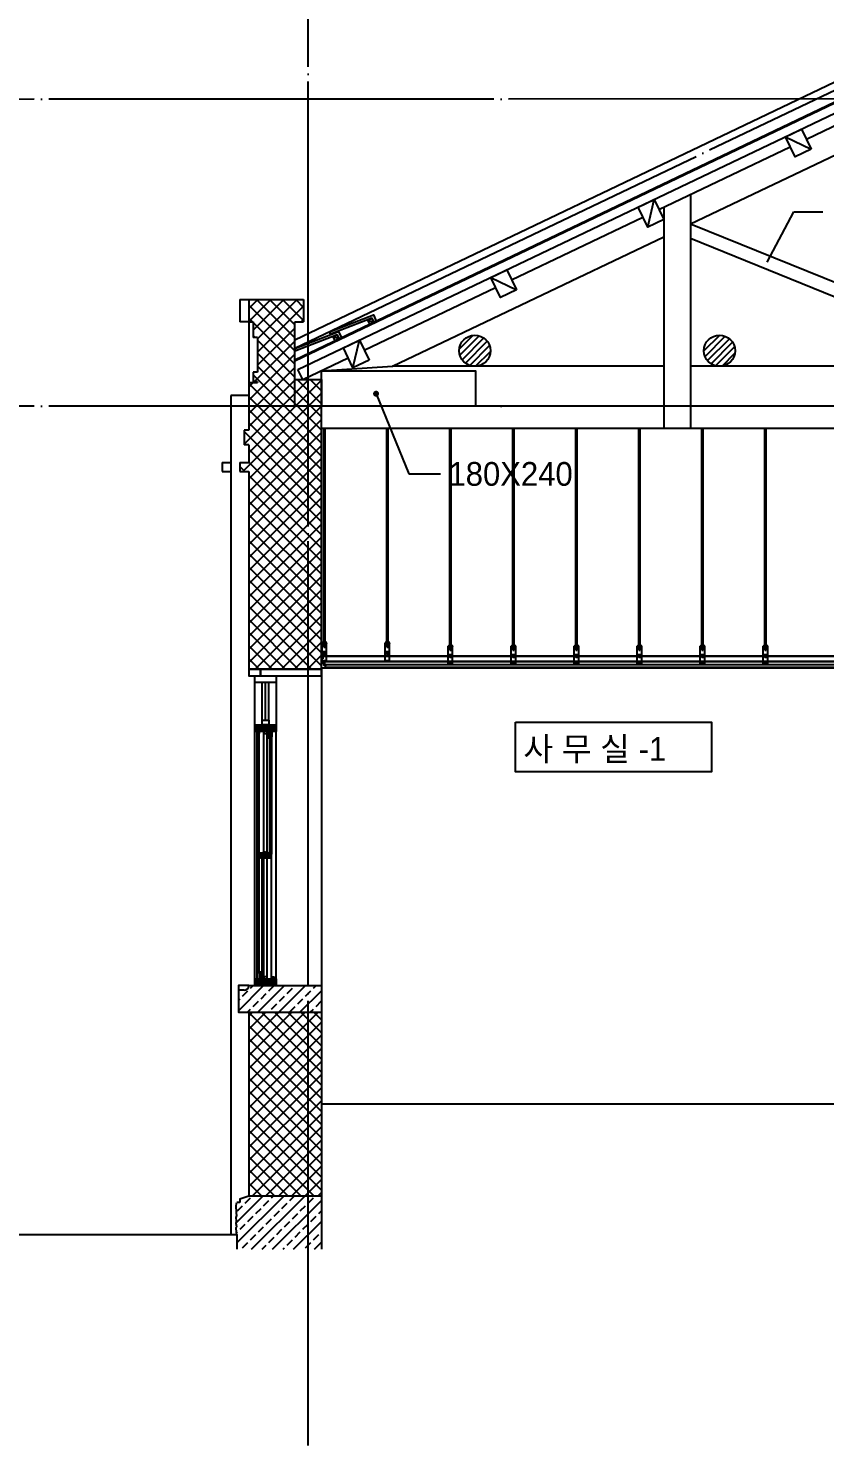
# Model space of a CAD drawing. Extents: x 257532 to 291172, y -129942 to -106182.
# Drawn here: x 268897 to 274267, y -123682 to -114122 of the extents above; entities that cross this region are included whole.
import ezdxf

# ---------------------------------------------------------------- set-up
doc = ezdxf.new("R2010")
doc.units = 0
doc.header["$LTSCALE"] = 50
doc.header["$MEASUREMENT"] = 0
doc.linetypes.add('CEN', pattern=[62, 60, -1, 0, -1])
doc.layers.get('0').update_dxf_attribs({"linetype": 'CONTINUOUS'})
for name, color, linetype in [('4', 4, 'CONTINUOUS'), ('9', 9, 'CONTINUOUS'), ('CEN', 1, 'CEN'), ('COL', 2, 'CONTINUOUS'), ('DIM', 7, 'CONTINUOUS'), ('ele-3', 6, 'CONTINUOUS'), ('FIN', 5, 'CONTINUOUS'), ('h', 5, 'CONTINUOUS'), ('ha', 30, 'CONTINUOUS'), ('sec-2', 2, 'CONTINUOUS'), ('SHT1', 6, 'CONTINUOUS'), ('W-1', 3, 'CONTINUOUS'), ('W-2', 2, 'CONTINUOUS'), ('WAL', 3, 'CONTINUOUS'), ('WID', 4, 'CONTINUOUS')]:
    doc.layers.add(name, color=color, linetype=linetype)
doc.styles.add('현창', font='HYWULM_0.TTF')
pattern_1 = [(45, (61091.72, 912133.2), (-44.194174, 44.194174), []), (135, (61091.72, 912133.2), (-44.194174, -44.194174), [])]
pattern_2 = [(45, (61091.72, 912133.2), (-70.710678, 70.710678), []), (45, (61162.43, 912133.2), (-70.710678, 70.710678), [50, -25])]

msp = doc.modelspace()

# ---------------------------------------------------------------- hatches: boundary and pattern name
at = {"layer": '9'}
h = msp.add_hatch(dxfattribs=at)
h.set_pattern_fill('ANSI31', color=256, scale=2.104063, angle=90, style=0)
h.set_pattern_definition([(45, (365232.149, -124550.263), (4.7237562, -4.7237562), [])])
h.paths.add_polyline_path([(270439.4779, -118863.77484), (270423.4779, -118863.77484), (270423.4779, -118818.76964), (270568.4779, -118818.76964), (270568.4779, -118863.77484), (270454.4779, -118863.77484), (270454.4779, -118878.77484), (270439.4779, -118878.77484)])
h = msp.add_hatch(dxfattribs=at)
h.set_pattern_fill('ANSI31', color=256, scale=2.104063, style=0)
h.set_pattern_definition([(135, (365232.149, -124550.263), (4.7237562, 4.7237562), [])])
h.paths.add_polyline_path([(270523.4779, -118899.77484), (270523.4779, -118908.77484), (270508.4779, -118908.77484), (270508.4779, -118863.77484), (270538.4779, -118863.77484), (270538.4779, -118899.77484), (270531.4779, -118899.77484), (270528.4779, -118899.77484)])
h = msp.add_hatch(dxfattribs=at)
h.set_pattern_fill('ANSI31', color=256, scale=2.104063, style=0)
h.set_pattern_definition([(135, (298506.919, -101795.098), (4.7237562, 4.7237562), [])])
h.paths.add_polyline_path([(270471.4779, -119717.50098), (270471.4779, -119711.00844), (270476.4779, -119711.00844), (270477.19929, -119711.00844), (270488.95738, -119711.00844), (270505.40514, -119685.0383), (270460.60726, -119685.0383), (270460.60726, -119713.89402), (270464.21422, -119717.50098)])
h = msp.add_hatch(dxfattribs=at)
h.set_pattern_fill('ANSI31', color=256, scale=2.104063, angle=90, style=0)
h.set_pattern_definition([(45, (298512.762, -101795.098), (4.7237562, -4.7237562), [])])
h.paths.add_polyline_path([(270523.4779, -119691.53083), (270523.4779, -119685.0383), (270507.56932, -119685.0383), (270487.60001, -119717.50098), (270537.49109, -119717.50098), (270537.49109, -119691.53083), (270532.44134, -119691.53083), (270528.4779, -119691.53083)])
h = msp.add_hatch(dxfattribs=at)
h.set_pattern_fill('ANSI31', color=256, scale=2.104063, angle=90, style=0)
h.set_pattern_definition([(45, (366045.689, -125744.5426), (4.7237562, -4.7237562), [])])
h.paths.add_polyline_path([(270552.49282, -120533.76443), (270568.49467, -120533.76443), (270568.49467, -120578.76964), (270423.4779, -120578.76964), (270423.4779, -120533.76443), (270537.49109, -120533.76443), (270537.49109, -120518.7627), (270552.49282, -120518.7627)])
h = msp.add_hatch(dxfattribs=at)
h.set_pattern_fill('ANSI31', color=256, scale=2.104063, style=0)
h.set_pattern_definition([(135, (366045.689, -125744.5426), (4.7237562, 4.7237562), [])])
h.paths.add_polyline_path([(270471.4779, -120497.76443), (270471.4779, -120488.76443), (270454.4779, -120488.76443), (270454.4779, -120533.76443), (270484.4779, -120533.76443), (270484.4779, -120497.76443), (270479.4779, -120497.76443), (270476.4779, -120497.76443)])
at = {"layer": 'h'}
h = msp.add_hatch(dxfattribs=at)
h.set_pattern_fill('ANSI37', color=256, scale=500, style=0)
h.set_pattern_definition(pattern_1)
h.paths.add_polyline_path([(270783.49467, -116671.34774), (270383.49467, -116671.34774), (270383.49467, -116831.34774), (270353.49467, -116831.34774), (270353.49467, -116931.34774), (270383.49467, -116931.34774), (270383.49467, -117051.34774), (270323.49467, -117051.34774), (270323.49467, -117111.34774), (270383.49467, -117111.34774), (270383.49467, -118443.76964), (270463.49467, -118443.76964), (270783.49467, -118443.76964)])
h.paths.add_polyline_path([(270693.49467, -116491.34774), (270693.49467, -116101.34774), (270753.49467, -116101.34774), (270753.49467, -115951.34774), (270383.49467, -115951.34774), (270383.49467, -116101.34774), (270413.49467, -116101.34774), (270413.49467, -116208.36947), (270443.49467, -116208.36947), (270443.49467, -116442.1347), (270413.49467, -116442.1347), (270413.49467, -116506.34774), (270443.49467, -116506.34774), (270443.49467, -116511.34774), (270383.49467, -116511.34774), (270383.49467, -116671.34774), (270693.49467, -116671.34774)])
h.paths.add_polyline_path([(270783.49467, -116491.34774), (270693.49467, -116491.34774), (270693.49467, -116671.34774), (270783.49467, -116671.34774)])
h.paths.add_polyline_path([(270873.49467, -116491.34774), (270783.49467, -116491.34774), (270783.49467, -116671.34774), (270873.49467, -116671.34774)])
h.paths.add_polyline_path([(270873.49467, -116671.34774), (270783.49467, -116671.34774), (270783.49467, -118443.76964), (270873.49467, -118443.76964)])
h = msp.add_hatch(dxfattribs=at)
h.set_pattern_fill('ANSI31', color=256, scale=10, style=0)
h.set_pattern_definition([(45, (320847.05, -210207.9), (-22.45064, 22.45064), [])])
h.paths.add_polyline_path([(272012.86651, -116296.34773, 1), (271802.86651, -116296.34773, 1)])
h = msp.add_hatch(dxfattribs=at)
h.set_pattern_fill('ANSI31', color=256, scale=10, style=0)
h.set_pattern_definition([(45, (320847.05, -210207.9), (-22.45064, 22.45064), [])])
edge = h.paths.add_edge_path()
edge.add_arc((273557.86651, -116296.34773), 105, 0, 360)
h = msp.add_hatch(dxfattribs=at)
h.set_pattern_fill('ANSI33', color=256, scale=400, style=0)
h.set_pattern_definition(pattern_2)
h.paths.add_polyline_path([(270783.49467, -120578.76964), (270383.49467, -120578.76964, -0.4142135624), (270353.49467, -120608.76964), (270313.49467, -120608.76964), (270313.49467, -120758.76964), (270783.49467, -120758.76964)])
h.paths.add_polyline_path([(270873.49467, -120578.76964), (270783.49467, -120578.76964), (270783.49467, -120758.76964), (270873.49467, -120758.76964)])
h = msp.add_hatch(dxfattribs=at)
h.set_pattern_fill('ANSI37', color=256, scale=500, style=0)
h.set_pattern_definition(pattern_1)
h.paths.add_polyline_path([(270783.49467, -120758.76964), (270383.49467, -120758.76964), (270383.49467, -121996.34774), (270783.49467, -121996.34774)])
h.paths.add_polyline_path([(270783.49467, -121996.34774), (270873.49467, -121996.34774), (270873.49467, -120758.76964), (270783.49467, -120758.76964)])
h = msp.add_hatch(dxfattribs=at)
h.set_pattern_fill('ANSI33', color=256, scale=400, style=0)
h.set_pattern_definition(pattern_2)
h.paths.add_polyline_path([(270783.49467, -122356.34774), (270783.49467, -121996.34774), (270383.49467, -121996.34774), (270323.49467, -122016.34774), (270323.49467, -122041.34774), (270303.49467, -122041.34774), (270301.07586, -122049.74503), (270299.12029, -122063.11375), (270297.9001, -122076.5292), (270300.34048, -122092.38387), (270300.00937, -122104.10341), (270300.4999, -122114.20999), (270302.12845, -122129.77477), (270297.86658, -122143.71826), (270301.84967, -122164.78892), (270299.19182, -122182.41006), (270302.54744, -122205.25364), (270299.70688, -122210.93163), (270300.80648, -122244.28086), (270303.49467, -122256.34774), (270303.49467, -122356.34774)])
h.paths.add_polyline_path([(270873.49467, -121996.34774), (270783.49467, -121996.34774), (270783.49467, -122356.34774), (270873.49467, -122356.34774)])

# ---------------------------------------------------------------- linework, layer by layer
for points in [[(270873.49467, -116431.34773), (271913.49467, -116431.34773), (271913.49467, -116671.34773), (270873.49467, -116671.34773)], [(270508.4779, -118863.77484), (270484.4779, -118863.77484), (270484.4779, -118878.77484), (270508.4779, -118878.77484)], [(270528.4779, -118908.77484), (270528.4779, -118899.77484), (270538.4779, -118899.77484)], [(270476.4779, -119711.00844), (270476.4779, -119717.50098), (270488.95738, -119711.00844)], [(270528.4779, -119685.0383), (270528.4779, -119691.53083), (270537.49109, -119691.53083)], [(270476.4779, -120488.76443), (270476.4779, -120497.76443), (270484.4779, -120497.76443)], [(270484.4779, -120533.76443), (270508.4779, -120533.76443), (270508.4779, -120518.76443), (270484.4779, -120518.76443)]]:
    msp.add_lwpolyline(points, close=True)
at = {"layer": '4'}
for p, q in [((270423.4779, -120533.76443), (270423.4779, -118863.77484)), ((270568.49467, -120533.76443), (270568.4779, -118863.77484))]:
    msp.add_line(p, q, dxfattribs=at)
at = {"layer": '9'}
for p, q in [((270439.4779, -120533.76443), (270439.4779, -118878.77484)), ((270454.4779, -120496.86443), (270454.4779, -118878.77484)), ((270484.4779, -119679.88807), (270484.4779, -118863.77484)), ((270508.4779, -119677.07699), (270508.4779, -118863.77484)), ((270538.4779, -119691.53083), (270538.4779, -118863.77484)), ((270484.4779, -120518.76443), (270484.4779, -119717.50098)), ((270508.4779, -120533.76443), (270508.4779, -119717.50098)), ((270537.49109, -120518.76443), (270537.49109, -119717.50098))]:
    msp.add_line(p, q, dxfattribs=at)
for points in [[(270528.4779, -119691.53083), (270528.4779, -118899.77484), (270523.4779, -118899.77484), (270523.4779, -119691.53083)], [(270485.56818, -119682.615), (270497.61773, -119682.615), (270497.61773, -119685.0383), (270483.56466, -119685.0383), (270483.56466, -119682.615), (270494.21838, -119682.615)], [(270511.35309, -119682.615), (270515.66236, -119682.615), (270515.66236, -119685.0383), (270506.75917, -119685.0383), (270506.75917, -119682.615), (270509.01814, -119682.615)], [(270471.4779, -119717.50098), (270471.4779, -120488.76443)], [(270476.4779, -120488.76443), (270476.4779, -119717.50098)]]:
    msp.add_lwpolyline(points, dxfattribs=at)
msp.add_lwpolyline([(270497.61773, -119682.615), (270505.76859, -119682.615, 0.2905983528), (270508.01673, -119680.91124, 0.6696629179), (270506.2688, -119679.02842)], format="xyb", dxfattribs=at)
for centre, radius, start, end in [((270482.00628, -119678.27612), 1.03907, 51.337560147, 178.183465296), ((270486.98914, -119677.62359), 6.0532, 185.875012326, 235.546962259), ((270505.55126, -119678.10671), 1.01127, 121.832545714, 294.295869457), ((270506.95591, -119681.38253), 4.56663, 344.342531905, 115.112110492), ((270506.81738, -119681.39618), 2.51573, 331.021755042, 109.748212776)]:
    msp.add_arc(centre, radius, start, end, dxfattribs=at)
msp.add_spline([(270506.2688, -119679.02842), (270505.89799, -119680.1466), (270504.12908, -119680.69717), (270495.02205, -119679.49269), (270494.05106, -119678.65616), (270492.61129, -119678.68971), (270490.9589, -119680.56442), (270485.72506, -119680.81234), (270482.65541, -119677.46478)], degree=3, dxfattribs=at)
at = {"layer": 'CEN'}
for p, q in [((270783.49467, -123681.60654), (270783.49467, -111799.38988)), ((270693.49467, -116279.22833), (275083.49467, -114181.55132)), ((275136.03831, -114597.75263), (267257.22314, -114601.68027)), ((275136.03929, -116671.34773), (267257.22314, -116671.34773))]:
    msp.add_line(p, q, dxfattribs=at)
at = {"layer": 'COL'}
for points in [[(270439.4779, -118863.77484), (270423.4779, -118863.77484), (270423.4779, -118818.76964), (270568.4779, -118818.76964), (270568.4779, -118863.77484), (270454.4779, -118863.77484), (270454.4779, -118878.77484), (270439.4779, -118878.77484)], [(270523.4779, -118899.77484), (270523.4779, -118908.77484), (270508.4779, -118908.77484), (270508.4779, -118863.77484), (270538.4779, -118863.77484), (270538.4779, -118899.77484), (270531.4779, -118899.77484), (270528.4779, -118899.77484)], [(270523.4779, -119691.53083), (270523.4779, -119685.0383), (270507.56932, -119685.0383), (270487.60001, -119717.50098), (270537.49109, -119717.50098), (270537.49109, -119691.53083), (270532.44134, -119691.53083), (270528.4779, -119691.53083)], [(270552.49282, -120533.76443), (270568.49467, -120533.76443), (270568.49467, -120578.76964), (270423.4779, -120578.76964), (270423.4779, -120533.76443), (270537.49109, -120533.76443), (270537.49109, -120518.7627), (270552.49282, -120518.7627)], [(270471.4779, -120497.76443), (270471.4779, -120488.76443), (270454.4779, -120488.76443), (270454.4779, -120533.76443), (270484.4779, -120533.76443), (270484.4779, -120497.76443), (270479.4779, -120497.76443), (270476.4779, -120497.76443)]]:
    msp.add_lwpolyline(points, close=True, dxfattribs=at)
msp.add_lwpolyline([(270471.4779, -119717.50098), (270471.4779, -119711.00844), (270476.4779, -119711.00844), (270477.19929, -119711.00844), (270488.95738, -119711.00844), (270505.40514, -119685.0383), (270460.60726, -119685.0383), (270460.60726, -119713.89402), (270464.21422, -119717.50098), (270471.4779, -119717.50098)], dxfattribs=at)
at = {"layer": 'DIM'}
for p, q in [((273879.73932, -115699.27711), (274059.38971, -115359.30767)), ((274059.38971, -115359.30767), (274255.63546, -115359.30767)), ((271242.03958, -116586.32845), (271464.04589, -117126.75183)), ((271464.04589, -117126.75183), (271676.33349, -117126.75183))]:
    msp.add_line(p, q, dxfattribs=at)
at = {"layer": 'DIM', "const_width": 19.75}
msp.add_lwpolyline([(271231.91458, -116586.32845, -1), (271252.16458, -116586.32845, -1)], format="xyb", close=True, dxfattribs=at)
at = {"layer": 'ele-3'}
for p, q in [((270323.49467, -115951.34773), (270323.49467, -116101.34773)), ((270323.49467, -115951.34773), (270383.49467, -115951.34773)), ((270383.49467, -116101.34773), (270323.49467, -116101.34773)), ((270383.49467, -116101.34773), (270383.49467, -116511.34773)), ((270383.49467, -116598.90213), (270263.49467, -116598.90213)), ((270263.49467, -116598.90213), (270263.49467, -122256.34774)), ((270203.49467, -117051.34773), (270263.49467, -117051.34773)), ((270203.49467, -117051.34773), (270203.49467, -117111.34773)), ((270203.49467, -117111.34773), (270263.49467, -117111.34773))]:
    msp.add_line(p, q, dxfattribs=at)
for points in [[(270929.05088, -116169.14539), (271224.42499, -116054.06656), (271243.36272, -116096.68108), (271227.12159, -116104.4416), (271214.1874, -116077.37304), (270935.58532, -116185.91742), (270929.05088, -116169.14539)], [(270929.05088, -116169.14539), (271224.42499, -116054.06656), (271243.36272, -116096.68108), (271227.12159, -116104.4416), (271214.1874, -116077.37304), (270935.58532, -116185.91742), (270929.05088, -116169.14539)], [(270694.45672, -116281.24169), (270989.83083, -116166.16287), (271008.76857, -116208.77739), (270992.52743, -116216.5379), (270979.59324, -116189.46934), (270700.99117, -116298.01372), (270694.45672, -116281.24169)]]:
    msp.add_lwpolyline(points, dxfattribs=at)
at = {"layer": 'FIN'}
for p, q in [((270888.99467, -118279.18027), (270888.99467, -116821.34773)), ((270897.99467, -118279.18027), (270897.99467, -116821.34773)), ((271313.99467, -118279.18027), (271313.99467, -116821.34773)), ((271313.99467, -118279.18027), (271313.99467, -116821.34773)), ((271322.99467, -118279.18027), (271322.99467, -116821.34773)), ((271322.99467, -118279.18027), (271322.99467, -116821.34773)), ((271738.99467, -118279.18027), (271738.99467, -116821.34773)), ((271747.99467, -118279.18027), (271747.99467, -116821.34773)), ((272163.99467, -118279.18027), (272163.99467, -116821.34773)), ((272172.99467, -118279.18027), (272172.99467, -116821.34773)), ((272588.99467, -118279.18027), (272588.99467, -116821.34773)), ((272597.99467, -118279.18027), (272597.99467, -116821.34773)), ((273013.99467, -118279.18027), (273013.99467, -116821.34773)), ((273022.99467, -118279.18027), (273022.99467, -116821.34773)), ((273438.99467, -118279.18027), (273438.99467, -116821.34773)), ((273447.99467, -118279.18027), (273447.99467, -116821.34773)), ((273863.99467, -118279.18027), (273863.99467, -116821.34773)), ((273872.99467, -118279.18027), (273872.99467, -116821.34773)), ((270878.49467, -118387.34773), (270878.49467, -118267.85609)), ((270908.49467, -118267.85609), (270878.49467, -118267.85609)), ((270908.49467, -118269.05609), (270878.49467, -118269.05609)), ((270908.49467, -118327.34773), (270878.49467, -118327.34773)), ((270883.12047, -118335.34773), (270883.12047, -118375.34773)), ((270903.03096, -118258.84773), (270883.95839, -118258.84773)), ((270883.95839, -118258.84773), (270883.95839, -118266.35609)), ((270883.95839, -118270.55609), (270883.95839, -118275.55609)), ((270903.03096, -118275.55609), (270883.95839, -118275.55609)), ((270883.99467, -118339.34773), (270902.99467, -118339.34773)), ((270888.35093, -118258.84773), (270888.35093, -118266.35609)), ((270888.35093, -118270.55609), (270888.35093, -118275.55609)), ((270888.99467, -118295.05455), (270888.99467, -118275.55609)), ((270893.49467, -118329.84773), (270893.49467, -118348.84773)), ((270897.99467, -118295.05455), (270897.99467, -118275.55609)), ((270898.63842, -118258.84773), (270898.63842, -118266.35609)), ((270898.63842, -118270.55609), (270898.63842, -118275.55609)), ((270903.03096, -118258.84773), (270903.03096, -118266.35609)), ((270903.03096, -118270.55609), (270903.03096, -118275.55609)), ((270908.49467, -118387.34773), (270908.49467, -118267.85609)), ((271303.49467, -118387.34773), (271303.49467, -118267.85609)), ((271333.49467, -118267.85609), (271303.49467, -118267.85609)), ((271303.49467, -118387.34773), (271303.49467, -118267.85609)), ((271333.49467, -118269.05609), (271303.49467, -118269.05609)), ((271333.49467, -118327.34773), (271303.49467, -118327.34773)), ((271328.03096, -118258.84773), (271308.95839, -118258.84773)), ((271308.95839, -118258.84773), (271308.95839, -118266.35609)), ((271328.03096, -118258.84773), (271308.95839, -118258.84773)), ((271308.95839, -118258.84773), (271308.95839, -118266.35609)), ((271308.95839, -118270.55609), (271308.95839, -118275.55609)), ((271308.95839, -118270.55609), (271308.95839, -118275.55609)), ((271328.03096, -118275.55609), (271308.95839, -118275.55609)), ((271328.03096, -118275.55609), (271308.95839, -118275.55609)), ((271308.99467, -118339.34773), (271327.99467, -118339.34773)), ((271308.99467, -118339.34773), (271327.99467, -118339.34773)), ((271313.35093, -118258.84773), (271313.35093, -118266.35609)), ((271313.35093, -118258.84773), (271313.35093, -118266.35609)), ((271313.35093, -118270.55609), (271313.35093, -118275.55609)), ((271313.35093, -118270.55609), (271313.35093, -118275.55609)), ((271313.99467, -118295.05455), (271313.99467, -118275.55609)), ((271313.99467, -118295.05455), (271313.99467, -118275.55609)), ((271318.49467, -118329.84773), (271318.49467, -118348.84773)), ((271318.49467, -118329.84773), (271318.49467, -118348.84773)), ((271322.99467, -118295.05455), (271322.99467, -118275.55609)), ((271322.99467, -118295.05455), (271322.99467, -118275.55609)), ((271323.63842, -118258.84773), (271323.63842, -118266.35609)), ((271323.63842, -118258.84773), (271323.63842, -118266.35609)), ((271323.63842, -118270.55609), (271323.63842, -118275.55609)), ((271323.63842, -118270.55609), (271323.63842, -118275.55609)), ((271328.03096, -118258.84773), (271328.03096, -118266.35609)), ((271328.03096, -118258.84773), (271328.03096, -118266.35609)), ((271328.03096, -118270.55609), (271328.03096, -118275.55609)), ((271328.03096, -118270.55609), (271328.03096, -118275.55609)), ((271333.49467, -118387.34773), (271333.49467, -118267.85609)), ((271728.49467, -118407.68027), (271728.49467, -118288.18862)), ((271758.49467, -118288.18862), (271728.49467, -118288.18862)), ((271758.49467, -118289.38862), (271728.49467, -118289.38862)), ((271753.03096, -118279.18027), (271733.95839, -118279.18027)), ((271733.95839, -118279.18027), (271733.95839, -118286.68862)), ((271733.95839, -118290.88862), (271733.95839, -118295.88862)), ((271753.03096, -118295.88862), (271733.95839, -118295.88862)), ((271738.35093, -118279.18027), (271738.35093, -118286.68862)), ((271738.35093, -118290.88862), (271738.35093, -118295.88862)), ((271738.99467, -118315.38708), (271738.99467, -118295.88862)), ((271747.99467, -118315.38708), (271747.99467, -118295.88862)), ((271748.63842, -118279.18027), (271748.63842, -118286.68862)), ((271748.63842, -118290.88862), (271748.63842, -118295.88862)), ((271753.03096, -118279.18027), (271753.03096, -118286.68862)), ((271753.03096, -118290.88862), (271753.03096, -118295.88862)), ((271758.49467, -118407.68027), (271758.49467, -118288.18862)), ((272153.49467, -118407.68027), (272153.49467, -118288.18862)), ((272183.49467, -118288.18862), (272153.49467, -118288.18862)), ((272183.49467, -118289.38862), (272153.49467, -118289.38862)), ((272178.03096, -118279.18027), (272158.95839, -118279.18027)), ((272158.95839, -118279.18027), (272158.95839, -118286.68862)), ((272158.95839, -118290.88862), (272158.95839, -118295.88862)), ((272178.03096, -118295.88862), (272158.95839, -118295.88862)), ((272163.35093, -118279.18027), (272163.35093, -118286.68862)), ((272163.35093, -118290.88862), (272163.35093, -118295.88862)), ((272163.99467, -118315.38708), (272163.99467, -118295.88862)), ((272172.99467, -118315.38708), (272172.99467, -118295.88862)), ((272173.63842, -118279.18027), (272173.63842, -118286.68862)), ((272173.63842, -118290.88862), (272173.63842, -118295.88862)), ((272178.03096, -118279.18027), (272178.03096, -118286.68862)), ((272178.03096, -118290.88862), (272178.03096, -118295.88862)), ((272183.49467, -118407.68027), (272183.49467, -118288.18862)), ((272578.49467, -118407.68027), (272578.49467, -118288.18862)), ((272608.49467, -118288.18862), (272578.49467, -118288.18862)), ((272608.49467, -118289.38862), (272578.49467, -118289.38862)), ((272603.03096, -118279.18027), (272583.95839, -118279.18027)), ((272583.95839, -118279.18027), (272583.95839, -118286.68862)), ((272583.95839, -118290.88862), (272583.95839, -118295.88862)), ((272603.03096, -118295.88862), (272583.95839, -118295.88862)), ((272588.35093, -118279.18027), (272588.35093, -118286.68862)), ((272588.35093, -118290.88862), (272588.35093, -118295.88862)), ((272588.99467, -118315.38708), (272588.99467, -118295.88862)), ((272597.99467, -118315.38708), (272597.99467, -118295.88862)), ((272598.63842, -118279.18027), (272598.63842, -118286.68862)), ((272598.63842, -118290.88862), (272598.63842, -118295.88862)), ((272603.03096, -118279.18027), (272603.03096, -118286.68862)), ((272603.03096, -118290.88862), (272603.03096, -118295.88862)), ((272608.49467, -118407.68027), (272608.49467, -118288.18862)), ((273003.49467, -118407.68027), (273003.49467, -118288.18862)), ((273033.49467, -118288.18862), (273003.49467, -118288.18862)), ((273033.49467, -118289.38862), (273003.49467, -118289.38862)), ((273028.03096, -118279.18027), (273008.95839, -118279.18027)), ((273008.95839, -118279.18027), (273008.95839, -118286.68862)), ((273008.95839, -118290.88862), (273008.95839, -118295.88862)), ((273028.03096, -118295.88862), (273008.95839, -118295.88862)), ((273013.35093, -118279.18027), (273013.35093, -118286.68862)), ((273013.35093, -118290.88862), (273013.35093, -118295.88862)), ((273013.99467, -118315.38708), (273013.99467, -118295.88862)), ((273022.99467, -118315.38708), (273022.99467, -118295.88862)), ((273023.63842, -118279.18027), (273023.63842, -118286.68862)), ((273023.63842, -118290.88862), (273023.63842, -118295.88862)), ((273028.03096, -118279.18027), (273028.03096, -118286.68862)), ((273028.03096, -118290.88862), (273028.03096, -118295.88862)), ((273033.49467, -118407.68027), (273033.49467, -118288.18862)), ((273428.49467, -118407.68027), (273428.49467, -118288.18862)), ((273458.49467, -118288.18862), (273428.49467, -118288.18862)), ((273458.49467, -118289.38862), (273428.49467, -118289.38862)), ((273453.03096, -118279.18027), (273433.95839, -118279.18027)), ((273433.95839, -118279.18027), (273433.95839, -118286.68862)), ((273433.95839, -118290.88862), (273433.95839, -118295.88862)), ((273453.03096, -118295.88862), (273433.95839, -118295.88862)), ((273438.35093, -118279.18027), (273438.35093, -118286.68862)), ((273438.35093, -118290.88862), (273438.35093, -118295.88862)), ((273438.99467, -118315.38708), (273438.99467, -118295.88862)), ((273447.99467, -118315.38708), (273447.99467, -118295.88862)), ((273448.63842, -118279.18027), (273448.63842, -118286.68862)), ((273448.63842, -118290.88862), (273448.63842, -118295.88862)), ((273453.03096, -118279.18027), (273453.03096, -118286.68862)), ((273453.03096, -118290.88862), (273453.03096, -118295.88862)), ((273458.49467, -118407.68027), (273458.49467, -118288.18862)), ((273853.49467, -118407.68027), (273853.49467, -118288.18862)), ((273883.49467, -118288.18862), (273853.49467, -118288.18862)), ((273883.49467, -118289.38862), (273853.49467, -118289.38862)), ((273878.03096, -118279.18027), (273858.95839, -118279.18027)), ((273858.95839, -118279.18027), (273858.95839, -118286.68862)), ((273858.95839, -118290.88862), (273858.95839, -118295.88862)), ((273878.03096, -118295.88862), (273858.95839, -118295.88862)), ((273863.35093, -118279.18027), (273863.35093, -118286.68862)), ((273863.35093, -118290.88862), (273863.35093, -118295.88862)), ((273863.99467, -118315.38708), (273863.99467, -118295.88862)), ((273872.99467, -118315.38708), (273872.99467, -118295.88862)), ((273873.63842, -118279.18027), (273873.63842, -118286.68862)), ((273873.63842, -118290.88862), (273873.63842, -118295.88862)), ((273878.03096, -118279.18027), (273878.03096, -118286.68862)), ((273878.03096, -118290.88862), (273878.03096, -118295.88862)), ((273883.49467, -118407.68027), (273883.49467, -118288.18862)), ((279293.49467, -118436.68027), (270873.49467, -118436.68027)), ((270908.49467, -118387.34773), (270878.49467, -118387.34773)), ((279293.49467, -118355.68027), (270883.12047, -118355.68027)), ((279293.49467, -118392.68027), (270883.12047, -118392.68027)), ((279293.49467, -118395.68027), (270883.12047, -118395.68027)), ((270893.49467, -118395.34773), (270893.49467, -118413.34773)), ((279293.49467, -118415.68027), (270893.49467, -118415.68027)), ((279293.49467, -118433.68027), (270893.49467, -118433.68027)), ((271333.49467, -118387.34773), (271303.49467, -118387.34773)), ((271758.49467, -118347.68027), (271728.49467, -118347.68027)), ((271758.49467, -118407.68027), (271728.49467, -118407.68027)), ((271733.99467, -118359.68027), (271752.99467, -118359.68027)), ((271743.49467, -118350.18027), (271743.49467, -118369.18027)), ((272183.49467, -118347.68027), (272153.49467, -118347.68027)), ((272183.49467, -118407.68027), (272153.49467, -118407.68027)), ((272158.99467, -118359.68027), (272177.99467, -118359.68027)), ((272168.49467, -118350.18027), (272168.49467, -118369.18027)), ((272608.49467, -118347.68027), (272578.49467, -118347.68027)), ((272608.49467, -118407.68027), (272578.49467, -118407.68027)), ((272583.99467, -118359.68027), (272602.99467, -118359.68027)), ((272593.49467, -118350.18027), (272593.49467, -118369.18027)), ((273033.49467, -118347.68027), (273003.49467, -118347.68027)), ((273033.49467, -118407.68027), (273003.49467, -118407.68027)), ((273008.99467, -118359.68027), (273027.99467, -118359.68027)), ((273018.49467, -118350.18027), (273018.49467, -118369.18027)), ((273458.49467, -118347.68027), (273428.49467, -118347.68027)), ((273458.49467, -118407.68027), (273428.49467, -118407.68027)), ((273433.99467, -118359.68027), (273452.99467, -118359.68027)), ((273443.49467, -118350.18027), (273443.49467, -118369.18027)), ((273883.49467, -118347.68027), (273853.49467, -118347.68027)), ((273883.49467, -118407.68027), (273853.49467, -118407.68027)), ((273858.99467, -118359.68027), (273877.99467, -118359.68027)), ((273868.49467, -118350.18027), (273868.49467, -118369.18027))]:
    msp.add_line(p, q, dxfattribs=at)
at = {"layer": 'FIN', "color": 5, "ltscale": 0.5}
msp.add_line((279293.49467, -118358.68027), (270883.12047, -118358.68027), dxfattribs=at)
at = {"layer": 'FIN'}
for points in [[(270875.49467, -118416.34773), (270875.49467, -118335.34773), (270873.49467, -118335.34773), (270873.49467, -118337.34773), (270873.49467, -118337.34773), (270873.49467, -118416.34773)], [(270877.49467, -118376.34773), (270875.49467, -118376.34773), (270875.49467, -118401.34773), (270890.49467, -118401.34773), (270890.49467, -118416.34773), (270905.49467, -118416.34773), (270905.49467, -118414.34773), (270892.49467, -118414.34773), (270892.49467, -118399.34773), (270877.49467, -118399.34773)]]:
    msp.add_lwpolyline(points, close=True, dxfattribs=at)
for points in [[(270906.96963, -118267.85609), (270906.96963, -118266.35609), (270880.01972, -118266.35609), (270880.01972, -118267.85609)], [(270906.96963, -118269.05609), (270906.96963, -118270.55609), (270880.01972, -118270.55609), (270880.01972, -118269.05609)], [(271331.96963, -118267.85609), (271331.96963, -118266.35609), (271305.01972, -118266.35609), (271305.01972, -118267.85609)], [(271331.96963, -118269.05609), (271331.96963, -118270.55609), (271305.01972, -118270.55609), (271305.01972, -118269.05609)], [(271756.96963, -118288.18862), (271756.96963, -118286.68862), (271730.01972, -118286.68862), (271730.01972, -118288.18862)], [(271756.96963, -118289.38862), (271756.96963, -118290.88862), (271730.01972, -118290.88862), (271730.01972, -118289.38862)], [(272181.96963, -118288.18862), (272181.96963, -118286.68862), (272155.01972, -118286.68862), (272155.01972, -118288.18862)], [(272181.96963, -118289.38862), (272181.96963, -118290.88862), (272155.01972, -118290.88862), (272155.01972, -118289.38862)], [(272606.96963, -118288.18862), (272606.96963, -118286.68862), (272580.01972, -118286.68862), (272580.01972, -118288.18862)], [(272606.96963, -118289.38862), (272606.96963, -118290.88862), (272580.01972, -118290.88862), (272580.01972, -118289.38862)], [(273031.96963, -118288.18862), (273031.96963, -118286.68862), (273005.01972, -118286.68862), (273005.01972, -118288.18862)], [(273031.96963, -118289.38862), (273031.96963, -118290.88862), (273005.01972, -118290.88862), (273005.01972, -118289.38862)], [(273456.96963, -118288.18862), (273456.96963, -118286.68862), (273430.01972, -118286.68862), (273430.01972, -118288.18862)], [(273456.96963, -118289.38862), (273456.96963, -118290.88862), (273430.01972, -118290.88862), (273430.01972, -118289.38862)], [(273881.96963, -118288.18862), (273881.96963, -118286.68862), (273855.01972, -118286.68862), (273855.01972, -118288.18862)], [(273881.96963, -118289.38862), (273881.96963, -118290.88862), (273855.01972, -118290.88862), (273855.01972, -118289.38862)]]:
    msp.add_lwpolyline(points, dxfattribs=at)
for centre, radius in [((270893.49467, -118339.34773), 6.5), ((270893.49467, -118339.34773), 4.5), ((271318.49467, -118339.34773), 6.5), ((271318.49467, -118339.34773), 6.5), ((271318.49467, -118339.34773), 4.5), ((271318.49467, -118339.34773), 4.5), ((271743.49467, -118359.68027), 6.5), ((271743.49467, -118359.68027), 4.5), ((272168.49467, -118359.68027), 6.5), ((272168.49467, -118359.68027), 4.5), ((272593.49467, -118359.68027), 6.5), ((272593.49467, -118359.68027), 4.5), ((273018.49467, -118359.68027), 6.5), ((273018.49467, -118359.68027), 4.5), ((273443.49467, -118359.68027), 6.5), ((273443.49467, -118359.68027), 4.5), ((273868.49467, -118359.68027), 6.5), ((273868.49467, -118359.68027), 4.5)]:
    msp.add_circle(centre, radius, dxfattribs=at)
for centre in [(270893.49467, -118283.50372), (271318.49467, -118283.50372), (271318.49467, -118283.50372), (271743.49467, -118303.83625), (272168.49467, -118303.83625), (272593.49467, -118303.83625), (273018.49467, -118303.83625), (273443.49467, -118303.83625), (273868.49467, -118303.83625)]:
    msp.add_arc(centre, 12.39644, 248.714984189, 291.285015811, dxfattribs=at)
at = {"layer": 'h'}
for p, q in [((274003.17167, -114852.76955), (274176.11684, -114936.37557)), ((273073.99219, -115463.00462), (273117.59548, -115275.92508)), ((272015.47083, -115802.55413), (272188.416, -115886.16016)), ((271086.29135, -116412.78921), (271129.89464, -116225.70967)), ((271086.29135, -116412.78921), (271129.89464, -116225.70967))]:
    msp.add_line(p, q, dxfattribs=at)
msp.add_lwpolyline([(270383.49467, -120578.76964), (270313.49467, -120578.76964), (270313.49467, -120608.76964)], dxfattribs=at)
at = {"layer": 'ha'}
for p, q in [((271187.11884, -116090.30723), (271227.12159, -116104.4416)), ((271187.11884, -116090.30723), (271227.12159, -116104.4416)), ((270951.56264, -116200.39017), (270991.56538, -116214.52454))]:
    msp.add_line(p, q, dxfattribs=at)
at = {"layer": 'sec-2'}
msp.add_line((270693.49467, -116223.81348), (275083.49467, -114126.13648), dxfattribs=at)
at = {"layer": 'SHT1'}
msp.add_line((270497.83051, -119701.26964), (270495.12529, -119701.26964), dxfattribs=at)
at = {"layer": 'W-1'}
for points in [[(274176.11684, -114936.37557), (274067.84261, -114988.11233), (274003.17167, -114852.76955), (274111.4459, -114801.03279)], [(273182.26642, -115411.26787), (273073.99219, -115463.00462), (273009.32125, -115327.66184), (273117.59548, -115275.92508)], [(272188.416, -115886.16016), (272080.14177, -115937.89692), (272015.47083, -115802.55413), (272123.74506, -115750.81738)], [(271194.56558, -116361.05246), (271086.29135, -116412.78921), (271021.62041, -116277.44643), (271129.89464, -116225.70967)], [(271194.56558, -116361.05246), (271086.29135, -116412.78921), (271021.62041, -116277.44643), (271129.89464, -116225.70967)], [(270423.49467, -118488.76964), (270568.49467, -118488.76964), (270568.49467, -118533.76964), (270423.49467, -118533.76964)], [(270473.49467, -118788.76964), (270518.49467, -118788.76964), (270518.49467, -118818.76964), (270473.49467, -118818.76964)]]:
    msp.add_lwpolyline(points, close=True, dxfattribs=at)
at = {"layer": 'W-2'}
for p, q in [((270383.49467, -115951.34773), (270753.49467, -115951.34773)), ((270383.49467, -115951.34773), (270383.49467, -116101.34773)), ((270753.49467, -115951.34773), (270753.49467, -116101.34773)), ((270383.49467, -116101.34773), (270413.49467, -116101.34773)), ((270413.49467, -116101.34773), (270413.49467, -116208.36946)), ((270693.49467, -116491.34773), (270693.49467, -116101.34773)), ((270693.49467, -116101.34773), (270753.49467, -116101.34773)), ((270443.49467, -116208.36946), (270413.49467, -116208.36946)), ((270443.49467, -116208.36946), (270443.49467, -116442.13469)), ((270383.49467, -116511.34773), (270383.49467, -116831.34773)), ((270383.49467, -116511.34773), (270443.49467, -116511.34773)), ((270443.49467, -116442.13469), (270413.49467, -116442.13469)), ((270413.49467, -116442.13469), (270413.49467, -116506.34773)), ((270443.49467, -116506.34773), (270413.49467, -116506.34773)), ((270443.49467, -116506.34773), (270443.49467, -116511.34773)), ((270873.49467, -116671.34773), (270693.49467, -116671.34773)), ((270873.49467, -118443.76964), (270873.49467, -116671.34773)), ((270383.49467, -116831.34773), (270353.49467, -116831.34773)), ((270353.49467, -116831.34773), (270353.49467, -116931.34773)), ((270383.49467, -116931.34773), (270353.49467, -116931.34773)), ((270383.49467, -116931.34773), (270383.49467, -117051.34773)), ((270323.49467, -117051.34773), (270383.49467, -117051.34773)), ((270323.49467, -117051.34773), (270323.49467, -117111.34773)), ((270323.49467, -117111.34773), (270383.49467, -117111.34773)), ((270383.49467, -117111.34774), (270383.49467, -118443.76964)), ((270383.49467, -118443.76964), (270873.49467, -118443.76964)), ((270383.49467, -118443.76964), (270873.49467, -118443.76964)), ((270383.49467, -118443.76964), (270873.49467, -118443.76964)), ((270383.49467, -120578.76964), (270873.49467, -120578.76964)), ((270873.49467, -120578.76964), (270873.49467, -122356.34774)), ((270873.49467, -121376.34773), (279293.49467, -121376.34773)), ((270323.49467, -122041.34774), (270303.49467, -122041.34774)), ((270323.49467, -122016.34774), (270383.49467, -121996.34774)), ((270323.49467, -122016.34774), (270323.49467, -122041.34774)), ((270383.49467, -121996.34774), (270873.49467, -121996.34774)), ((267686.91745, -122256.68027), (270303.56875, -122256.68027)), ((270303.49467, -122256.34774), (270303.49467, -122356.34774))]:
    msp.add_line(p, q, dxfattribs=at)
for points in [[(270693.49467, -116491.34773), (270873.49467, -116491.34773), (270873.49467, -116671.34773), (270693.49467, -116671.34773)], [(270463.49467, -118443.76964), (270383.49467, -118443.76964), (270383.49467, -118488.76964), (270463.49467, -118488.76964)], [(270873.49467, -118443.76964), (270463.49467, -118443.76964), (270463.49467, -118488.76964), (270873.49467, -118488.76964)]]:
    msp.add_lwpolyline(points, close=True, dxfattribs=at)
for points in [[(270353.49467, -120608.76964), (270313.49467, -120608.76964), (270313.49467, -120758.76964), (270873.49467, -120758.76964)], [(270383.49467, -120758.76964), (270383.49467, -121996.34774)], [(270303.49467, -122256.34774), (270300.80648, -122244.28086), (270299.70688, -122210.93163), (270302.54744, -122205.25364), (270299.19182, -122182.41006), (270301.84967, -122164.78892), (270297.86658, -122143.71826), (270302.12845, -122129.77477), (270300.4999, -122114.20999), (270300.00937, -122104.10341), (270300.34048, -122092.38387), (270297.9001, -122076.5292), (270299.12029, -122063.11375), (270301.07586, -122049.74503), (270303.49467, -122041.34774)]]:
    msp.add_lwpolyline(points, dxfattribs=at)
for centre in [(271907.86651, -116296.34773), (273557.86651, -116296.34773)]:
    msp.add_circle(centre, 105, dxfattribs=at)
msp.add_arc((270353.49467, -120578.76964), 30, 270, 0, dxfattribs=at)
at = {"layer": 'WAL'}
for p, q in [((275083.49467, -114261.74794), (270693.49467, -116359.42495)), ((275083.49467, -114270.06017), (270693.49467, -116367.73717))]:
    msp.add_line(p, q, dxfattribs=at)
for points in [[(271187.11884, -116090.30723), (271214.1874, -116077.37304), (271227.12159, -116104.4416), (271200.05303, -116117.37579)], [(271187.11884, -116090.30723), (271214.1874, -116077.37304), (271227.12159, -116104.4416), (271200.05303, -116117.37579)], [(270952.52469, -116202.40353), (270979.59324, -116189.46934), (270992.52743, -116216.5379), (270965.45887, -116229.47209)]]:
    msp.add_lwpolyline(points, close=True, dxfattribs=at)
at = {"layer": 'WID'}
for p, q in [((270715.59173, -116423.67634), (275083.49467, -114336.55799)), ((274143.78137, -114868.70418), (274993.49467, -114462.68503)), ((273362.86651, -115441.34278), (274993.49467, -114662.17849)), ((273149.93095, -115343.59648), (274035.50714, -114920.44094)), ((273362.86651, -115241.84932), (273362.86651, -116821.34773)), ((273182.86651, -115327.85885), (273182.86651, -116821.34773)), ((272156.08053, -115818.48877), (273041.65672, -115395.33323)), ((273362.86651, -115441.34278), (274993.49467, -116101.34773)), ((271353.77657, -116401.34773), (273182.86651, -115527.35231)), ((273362.86651, -115538.43549), (274993.49467, -116198.44045)), ((271162.23011, -116293.38106), (272047.8063, -115870.22552)), ((270747.9272, -116491.34773), (270715.59173, -116423.67634)), ((270747.9272, -116491.34773), (271053.95588, -116345.11782)), ((270747.9272, -116491.34773), (271053.95588, -116345.11782)), ((270873.49467, -116431.34773), (271353.77657, -116401.34773)), ((270873.49467, -116671.34773), (270873.49467, -116431.34773)), ((273182.86651, -116401.34773), (271353.77657, -116401.34773)), ((274993.49467, -116401.34773), (273362.86651, -116401.34773)), ((273182.86651, -116671.34773), (270873.49467, -116671.34773)), ((274493.49467, -116671.34773), (273362.86651, -116671.34773)), ((276243.49467, -116821.34773), (270873.49467, -116821.34773)), ((270423.4779, -118818.76964), (270423.49467, -118533.76964)), ((270473.49467, -118788.76964), (270473.49467, -118533.76964)), ((270495.99467, -118788.76964), (270495.99467, -118533.76964)), ((270518.49467, -118788.76964), (270518.49467, -118533.76964)), ((270568.49467, -118533.76964), (270568.4779, -118818.76964))]:
    msp.add_line(p, q, dxfattribs=at)
msp.add_lwpolyline([(270873.49467, -118443.76964), (270873.49467, -120578.76964)], dxfattribs=at)
msp.add_lwpolyline([(272181.72401, -118802.05468), (273504.02328, -118802.05468), (273504.02328, -119136.97431), (272181.72401, -119136.97431)], close=True, dxfattribs=at)

# ---------------------------------------------------------------- texts
at = {"layer": 'DIM', "style": '현창'}
for s, p in [('180X240', (271730.15294, -117207.26335)), ('사 무 실 -1', (272235.65567, -119062.26503))]:
    msp.add_text(s, height=160, dxfattribs=at).set_placement(p)

doc.saveas('drawing.dxf')
